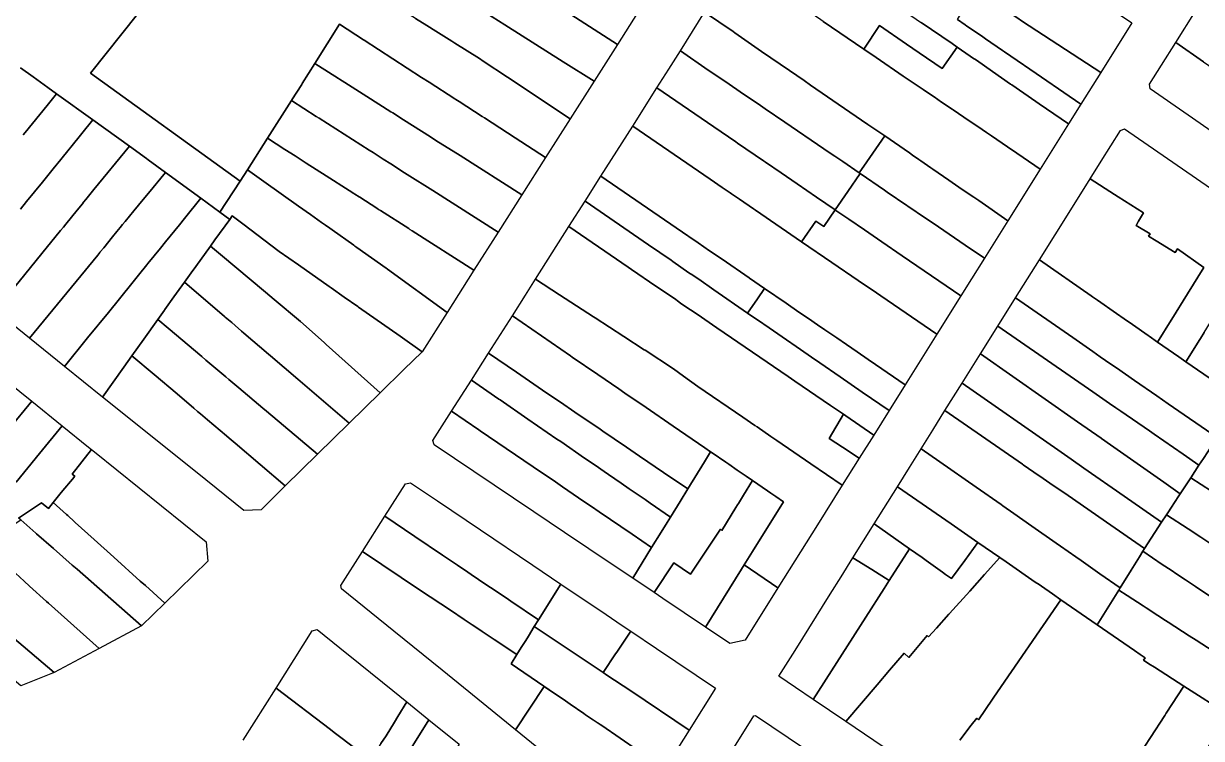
# Model space of a CAD drawing. Header units: metres. Extents: x 3 to 1005126, y 39 to 4383651.
# Drawn here: x 490477.9 to 490633.2, y 4370960.1 to 4371054.4 of the extents above; entities that cross this region are included whole.
import ezdxf

# ---------------------------------------------------------------- set-up
doc = ezdxf.new("R2010")
doc.units = ezdxf.units.M
doc.header["$MEASUREMENT"] = 0
doc.layers.add('TM_Llucmajor', color=7, linetype='Continuous')

msp = doc.modelspace()

# ---------------------------------------------------------------- linework, layer by layer
at = {"layer": 'TM_Llucmajor', "linetype": 'Continuous', "flags": 128}
for points in [[(490507.21, 4371073.63), (490486.73, 4371047.85), (490506.45, 4371033.63), (490503.77, 4371029.54), (490501.29, 4371031.35), (490496.61, 4371034.77), (490494.32, 4371036.44), (490494.13, 4371036.58), (490491.86, 4371038.22), (490487.06, 4371041.69), (490482.27, 4371045.14), (490481.1, 4371045.98), (490479.18, 4371047.36), (490477.49, 4371048.57)], [(490529.59, 4371055.08), (490531.09, 4371054.14), (490532.26, 4371053.4), (490533.67, 4371052.51), (490534.36, 4371052.08), (490534.79, 4371051.81), (490538.02, 4371049.78), (490538.52, 4371049.45), (490541.71, 4371047.33), (490543.66, 4371046.04), (490546.08, 4371044.44), (490550, 4371041.84), (490546.74, 4371036.73), (490542.72, 4371039.33), (490538.67, 4371041.95), (490538.39, 4371042.14), (490535.34, 4371044.11), (490534.92, 4371044.38), (490534.78, 4371044.47), (490531.41, 4371046.66), (490530.4, 4371047.3), (490522.84, 4371052.19), (490522.72, 4371052.27), (490519.58, 4371054.31), (490516.33, 4371049.13), (490514.65, 4371046.48), (490514.59, 4371046.38), (490513.3, 4371044.35), (490513.22, 4371044.24), (490510.06, 4371039.27), (490507.42, 4371035.11), (490506.45, 4371033.63), (490506.45, 4371033.63), (490486.73, 4371047.85), (490507.21, 4371073.63)], [(490633.51, 4371049.36), (490629.85, 4371051.92), (490632.43, 4371056.03), (490633.81, 4371058.23)], [(490559.4, 4371056.66), (490556.21, 4371051.63), (490548.23, 4371056.77)], [(490583.34, 4371054.68), (490588.71, 4371051.02), (490590.32, 4371049.92), (490593.91, 4371047.48), (490596.52, 4371045.7), (490596.96, 4371045.4), (490597.97, 4371044.72), (490598.95, 4371044.05), (490600.35, 4371043.1), (490600.48, 4371043.01), (490601.88, 4371042.06), (490604.3, 4371040.41), (490604.88, 4371040.02), (490605.53, 4371039.57), (490607.65, 4371038.13), (490608.08, 4371037.84), (490608.18, 4371037.77), (490611.98, 4371035.19), (490607.72, 4371028.39), (490603.86, 4371031.05), (490603.22, 4371031.49), (490602.09, 4371032.26), (490601.25, 4371032.84), (490600.36, 4371033.45), (490599.92, 4371033.75), (490597.82, 4371035.19), (490597.54, 4371035.39), (490596.24, 4371036.28), (490595.98, 4371036.46), (490595.14, 4371037.04), (490594.72, 4371037.33), (490591.46, 4371039.57), (490589.26, 4371041.08), (490586.88, 4371042.72), (490581.69, 4371046.29), (490580.84, 4371046.88), (490578.9, 4371048.21), (490575.23, 4371050.73), (490571.68, 4371053.18), (490571.46, 4371053.33), (490571.46, 4371053.33), (490567.72, 4371055.89)], [(490601.06, 4371054.93), (490602.07, 4371054.24), (490602.31, 4371054.07), (490602.66, 4371053.83), (490604.41, 4371052.64), (490604.77, 4371052.39), (490607, 4371050.85), (490607.27, 4371050.67), (490609.76, 4371048.96), (490609.89, 4371048.87), (490617.34, 4371043.76), (490615.71, 4371041.16), (490611.85, 4371043.82), (490611.41, 4371044.12), (490608.21, 4371046.33), (490608.07, 4371046.42), (490605.66, 4371048.09), (490603.55, 4371049.55), (490603.05, 4371049.89), (490602.72, 4371050.11), (490601.02, 4371051.29), (490600.34, 4371051.76), (490596.26, 4371054.54)], [(490477.49, 4371048.57), (490479.18, 4371047.36), (490481.1, 4371045.98), (490482.27, 4371045.14), (490481.02, 4371043.6), (490478.12, 4371040.02), (490477.86, 4371039.7)], [(490477.86, 4371039.7), (490478.12, 4371040.02), (490481.02, 4371043.6), (490482.27, 4371045.14), (490487.06, 4371041.69), (490484.13, 4371038.09), (490483.91, 4371037.81), (490482.82, 4371036.47), (490481.81, 4371035.23), (490480.75, 4371033.93), (490480.4, 4371033.49), (490478.31, 4371030.91), (490477.51, 4371029.93)], [(490477.51, 4371029.93), (490478.31, 4371030.91), (490480.4, 4371033.49), (490480.75, 4371033.93), (490481.81, 4371035.23), (490482.82, 4371036.47), (490483.91, 4371037.81), (490484.13, 4371038.09), (490487.06, 4371041.69), (490491.86, 4371038.22), (490487.18, 4371032.49), (490486.12, 4371031.19), (490485.83, 4371030.83), (490485.66, 4371030.62), (490484.97, 4371029.78), (490483.47, 4371027.95), (490483.16, 4371027.56), (490482.78, 4371027.09), (490480.32, 4371024.08), (490474.46, 4371016.9)], [(490633.57, 4371013.63), (490633.1, 4371012.87), (490633.01, 4371012.73), (490631.19, 4371009.77), (490630.23, 4371010.44), (490627.44, 4371012.39), (490629.23, 4371015.27), (490629.32, 4371015.41), (490631.4, 4371018.76), (490633.56, 4371022.22), (490630.07, 4371024.68), (490629.78, 4371024.19), (490627.25, 4371025.76), (490626.27, 4371026.37), (490626.46, 4371026.68), (490624.62, 4371027.78), (490624.94, 4371028.33), (490625.59, 4371029.45), (490622.26, 4371031.56), (490621.78, 4371031.87), (490621.78, 4371031.87), (490618.56, 4371033.91), (490620.02, 4371036.24), (490622.56, 4371040.3), (490623.1, 4371040.53), (490642.07, 4371027.39)], [(490474.46, 4371016.9), (490480.32, 4371024.08), (490482.78, 4371027.09), (490483.16, 4371027.56), (490483.47, 4371027.95), (490484.97, 4371029.78), (490485.66, 4371030.62), (490485.83, 4371030.83), (490486.12, 4371031.19), (490487.18, 4371032.49), (490491.86, 4371038.22), (490494.13, 4371036.58), (490494.32, 4371036.44), (490496.61, 4371034.77), (490494.37, 4371032.03), (490493.66, 4371031.17), (490492.45, 4371029.69), (490491.29, 4371028.27), (490490.97, 4371027.88), (490490.64, 4371027.48), (490490.2, 4371026.95), (490489.64, 4371026.26), (490488.48, 4371024.83), (490488.02, 4371024.27), (490487.97, 4371024.21), (490487.68, 4371023.87), (490484.84, 4371020.39), (490481.76, 4371016.64), (490478.69, 4371012.89), (490478.69, 4371012.89), (490473.99, 4371016.67)], [(490635.3, 4370999.78), (490628.85, 4371004.25), (490627.36, 4371005.28), (490624.41, 4371007.33), (490622.02, 4371008.99), (490621.29, 4371009.49), (490619.89, 4371010.46), (490618.89, 4371011.15), (490616.27, 4371012.97), (490616.27, 4371012.97), (490608.71, 4371018.2), (490611.87, 4371023.24), (490618.7, 4371018.48), (490618.88, 4371018.35), (490619.51, 4371017.91), (490622.04, 4371016.15), (490623.03, 4371015.46), (490624.14, 4371014.69), (490626.2, 4371013.25), (490626.32, 4371013.16), (490627.44, 4371012.39), (490630.23, 4371010.44), (490631.19, 4371009.77), (490635.92, 4371006.53)], [(490476.92, 4370993.93), (490480, 4370997.69), (490482.99, 4371001.35), (490486.48, 4370998.54), (490486.86, 4370998.23), (490484.31, 4370994.98), (490484.65, 4370994.71), (490484.34, 4370994.32), (490483.1, 4370992.8), (490482.71, 4370992.31), (490481.82, 4370991.21), (490481.19, 4370990.43), (490480.26, 4370991.19), (490477.26, 4370989.17)], [(490637.02, 4370970.16), (490632.54, 4370973.06), (490631.61, 4370973.66), (490628.84, 4370975.46), (490628.51, 4370975.67), (490627.48, 4370976.34), (490625.94, 4370977.34), (490625.94, 4370977.34), (490625.55, 4370977.59), (490623.44, 4370978.96), (490622.33, 4370979.68), (490622.51, 4370979.96), (490623.95, 4370982.29), (490625.05, 4370984.08), (490625.49, 4370984.79), (490628.07, 4370983.06), (490629.22, 4370982.29), (490629.97, 4370981.79), (490631.14, 4370981.01), (490631.79, 4370980.58), (490632.44, 4370980.15), (490640.02, 4370975.09)], [(490597.42, 4370954.84), (490586.34, 4370962.34), (490590.47, 4370967.18), (490592.09, 4370969.09), (490594.01, 4370971.34), (490594.65, 4370970.77), (490595.51, 4370971.82), (490597.05, 4370973.68), (490597.25, 4370973.49), (490598.29, 4370974.65), (490599.94, 4370976.49), (490600.02, 4370976.58), (490602.68, 4370979.54), (490604.62, 4370981.71), (490606.64, 4370983.96), (490607.46, 4370983.4), (490611.32, 4370980.73), (490611.81, 4370980.4), (490612.15, 4370980.17), (490613.59, 4370979.17), (490614.7, 4370978.41), (490605.86, 4370965.56), (490605.66, 4370965.27), (490603.81, 4370962.58), (490603.61, 4370962.76), (490602.88, 4370961.85), (490601.35, 4370959.88)], [(490476.84, 4370981.89), (490477.97, 4370980.83), (490478.67, 4370980.21), (490480.93, 4370978.18), (490481.18, 4370977.96), (490487.88, 4370971.97), (490481.93, 4370968.79), (490476.39, 4370973.5)], [(490601.35, 4370959.88), (490602.88, 4370961.85), (490603.61, 4370962.76), (490603.81, 4370962.58), (490605.66, 4370965.27), (490605.86, 4370965.56), (490614.7, 4370978.41), (490619.5, 4370975.09), (490624.42, 4370971.7), (490625.17, 4370971.18), (490625.79, 4370970.75), (490625.58, 4370970.42), (490626.31, 4370969.96), (490627.04, 4370969.5), (490630.92, 4370967.02), (490628.58, 4370963.42), (490628.4, 4370963.14), (490626.51, 4370960.24), (490625.02, 4370957.95)], [(490506.85, 4370959.87), (490511.2, 4370966.75), (490518.36, 4370961.27), (490518.88, 4370960.88), (490521.71, 4370958.73)], [(490525.04, 4370959.43), (490525.71, 4370960.47), (490526.81, 4370962.27), (490527.27, 4370963.01), (490528.44, 4370964.94), (490531.35, 4370962.58), (490528.16, 4370957.42)]]:
    msp.add_lwpolyline(points, dxfattribs=at)
for points in [[(490538.98, 4371055.73), (490534.26, 4371058.71), (490526.43, 4371063.67), (490527.22, 4371064.87), (490527.63, 4371065.49), (490527.74, 4371065.67), (490529.72, 4371068.69), (490534.82, 4371065.41), (490537.59, 4371063.62), (490539.06, 4371062.68), (490540.72, 4371061.61), (490541.41, 4371061.16), (490541.84, 4371060.88), (490544.16, 4371059.39), (490544.36, 4371059.26), (490544.46, 4371059.2), (490548.23, 4371056.77), (490556.21, 4371051.63), (490553.13, 4371046.79), (490549.08, 4371049.36), (490541.36, 4371054.23), (490539.72, 4371055.27), (490538.98, 4371055.73)], [(490579.64, 4371057.2), (490579.52, 4371057.28), (490571.86, 4371062.5), (490575.68, 4371068.58), (490583.28, 4371063.39), (490583.4, 4371063.32), (490586.45, 4371061.23), (490586.8, 4371061), (490587, 4371060.86), (490589.9, 4371058.88), (490590.84, 4371058.24), (490593.06, 4371056.72), (490596.19, 4371054.59), (490596.26, 4371054.54), (490600.34, 4371051.76), (490601.02, 4371051.29), (490599.03, 4371048.49), (490596.02, 4371050.54), (490594.32, 4371051.7), (490590.76, 4371054.12), (490588.71, 4371051.02), (490583.34, 4371054.68), (490583.03, 4371054.89), (490579.64, 4371057.2)], [(490531.09, 4371054.14), (490529.59, 4371055.08), (490523.36, 4371059.01), (490524.95, 4371061.43), (490526.33, 4371063.52), (490526.43, 4371063.67), (490534.26, 4371058.71), (490538.98, 4371055.73), (490539.72, 4371055.27), (490541.36, 4371054.23), (490549.08, 4371049.36), (490553.13, 4371046.79), (490550, 4371041.84), (490546.08, 4371044.44), (490543.66, 4371046.04), (490541.71, 4371047.33), (490538.52, 4371049.45), (490538.02, 4371049.78), (490534.79, 4371051.81), (490534.36, 4371052.08), (490533.67, 4371052.51), (490532.26, 4371053.4), (490531.09, 4371054.14)], [(490605.89, 4371057.14), (490605.2, 4371057.59), (490606.48, 4371059.47), (490606.66, 4371059.75), (490608.23, 4371062.21), (490608.29, 4371062.31), (490609.57, 4371064.32), (490610.24, 4371063.86), (490610.93, 4371063.39), (490612.51, 4371062.32), (490613.07, 4371061.94), (490616.15, 4371059.85), (490624.05, 4371054.48), (490619.97, 4371047.96), (490609.64, 4371054.69), (490608.88, 4371055.19), (490605.89, 4371057.14)], [(490602.31, 4371054.07), (490602.07, 4371054.24), (490601.06, 4371054.93), (490602.21, 4371056.82), (490603.39, 4371058.77), (490605.2, 4371057.59), (490605.89, 4371057.14), (490608.88, 4371055.19), (490609.64, 4371054.69), (490619.97, 4371047.96), (490617.34, 4371043.76), (490609.89, 4371048.87), (490609.76, 4371048.96), (490607.27, 4371050.67), (490607, 4371050.85), (490604.77, 4371052.39), (490604.41, 4371052.64), (490602.66, 4371053.83), (490602.31, 4371054.07)], [(490568.2, 4371048.27), (490564.52, 4371050.78), (490567.72, 4371055.89), (490571.46, 4371053.33), (490571.68, 4371053.18), (490575.23, 4371050.73), (490578.9, 4371048.21), (490580.84, 4371046.88), (490581.69, 4371046.29), (490586.88, 4371042.72), (490589.26, 4371041.08), (490591.46, 4371039.57), (490589.12, 4371036.17), (490588.11, 4371034.7), (490585.92, 4371036.19), (490584.89, 4371036.89), (490584.15, 4371037.39), (490583.43, 4371037.88), (490578.31, 4371041.38), (490575.72, 4371043.14), (490575.07, 4371043.59), (490572.4, 4371045.41), (490571.98, 4371045.69), (490570.37, 4371046.79), (490568.2, 4371048.27)], [(490519.59, 4371047.06), (490519.43, 4371047.16), (490516.82, 4371048.82), (490516.33, 4371049.13), (490519.58, 4371054.31), (490522.72, 4371052.27), (490522.84, 4371052.19), (490530.4, 4371047.3), (490531.41, 4371046.66), (490534.78, 4371044.47), (490534.92, 4371044.38), (490535.34, 4371044.11), (490538.39, 4371042.14), (490538.67, 4371041.95), (490542.72, 4371039.33), (490546.74, 4371036.73), (490543.61, 4371031.8), (490535.46, 4371036.98), (490532.29, 4371038.99), (490531.58, 4371039.45), (490528.01, 4371041.71), (490526.58, 4371042.61), (490526.35, 4371042.76), (490523.16, 4371044.79), (490520.29, 4371046.61), (490519.59, 4371047.06)], [(490590.32, 4371049.92), (490588.71, 4371051.02), (490590.76, 4371054.12), (490594.32, 4371051.7), (490596.02, 4371050.54), (490599.03, 4371048.49), (490601.02, 4371051.29), (490602.72, 4371050.11), (490603.05, 4371049.89), (490603.55, 4371049.55), (490605.66, 4371048.09), (490608.07, 4371046.42), (490608.21, 4371046.33), (490611.41, 4371044.12), (490611.85, 4371043.82), (490615.71, 4371041.16), (490611.98, 4371035.19), (490608.18, 4371037.77), (490608.08, 4371037.84), (490607.65, 4371038.13), (490605.53, 4371039.57), (490604.88, 4371040.02), (490604.3, 4371040.41), (490601.88, 4371042.06), (490600.48, 4371043.01), (490600.35, 4371043.1), (490598.95, 4371044.05), (490597.97, 4371044.72), (490596.96, 4371045.4), (490596.52, 4371045.7), (490593.91, 4371047.48), (490590.32, 4371049.92)], [(490631.48, 4371042.33), (490626.47, 4371045.81), (490626.38, 4371046.39), (490627.97, 4371048.92), (490629.85, 4371051.92), (490633.51, 4371049.36), (490634.22, 4371048.86), (490637.17, 4371046.8), (490640.79, 4371044.27), (490642.48, 4371043.08), (490643.76, 4371042.19), (490644.33, 4371041.79), (490647.32, 4371039.7), (490645.9, 4371037.49), (490643.6, 4371033.91), (490640.66, 4371035.95), (490637.1, 4371038.42), (490631.48, 4371042.33)], [(490568.91, 4371040.79), (490561.43, 4371045.91), (490562.99, 4371048.37), (490564.52, 4371050.78), (490568.2, 4371048.27), (490570.37, 4371046.79), (490571.98, 4371045.69), (490572.4, 4371045.41), (490575.07, 4371043.59), (490575.72, 4371043.14), (490578.31, 4371041.38), (490583.43, 4371037.88), (490584.15, 4371037.39), (490584.89, 4371036.89), (490585.92, 4371036.19), (490588.11, 4371034.7), (490588.21, 4371034.63), (490586.59, 4371032.24), (490584.93, 4371029.82), (490582.48, 4371031.5), (490579.91, 4371033.26), (490577.82, 4371034.69), (490575.75, 4371036.11), (490575.47, 4371036.3), (490572.05, 4371038.64), (490571.83, 4371038.79), (490568.91, 4371040.79)], [(490516.48, 4371042.16), (490513.22, 4371044.24), (490513.3, 4371044.35), (490514.59, 4371046.38), (490514.65, 4371046.48), (490516.33, 4371049.13), (490516.82, 4371048.82), (490519.43, 4371047.16), (490519.59, 4371047.06), (490520.29, 4371046.61), (490523.16, 4371044.79), (490526.35, 4371042.76), (490526.58, 4371042.61), (490528.01, 4371041.71), (490531.58, 4371039.45), (490532.29, 4371038.99), (490535.46, 4371036.98), (490543.61, 4371031.8), (490540.48, 4371026.88), (490531.89, 4371032.36), (490528.49, 4371034.51), (490528.16, 4371034.73), (490526.34, 4371035.88), (490525.33, 4371036.53), (490524.02, 4371037.37), (490523.47, 4371037.71), (490516.89, 4371041.9), (490516.48, 4371042.16)], [(490568.45, 4371033.87), (490558.23, 4371040.86), (490561.43, 4371045.91), (490568.91, 4371040.79), (490571.83, 4371038.79), (490572.05, 4371038.64), (490575.47, 4371036.3), (490575.75, 4371036.11), (490577.82, 4371034.69), (490579.91, 4371033.26), (490582.48, 4371031.5), (490584.93, 4371029.82), (490583.43, 4371027.63), (490582.38, 4371028.35), (490580.51, 4371025.61), (490574.43, 4371029.78), (490574.18, 4371029.95), (490572.3, 4371031.23), (490571.27, 4371031.94), (490571.09, 4371032.06), (490570.04, 4371032.78), (490568.45, 4371033.87)], [(490512.36, 4371037.8), (490510.06, 4371039.27), (490513.22, 4371044.24), (490516.48, 4371042.16), (490516.89, 4371041.9), (490523.47, 4371037.71), (490524.02, 4371037.37), (490525.33, 4371036.53), (490526.34, 4371035.88), (490528.16, 4371034.73), (490528.49, 4371034.51), (490531.89, 4371032.36), (490540.48, 4371026.88), (490537.29, 4371021.85), (490529.16, 4371027.05), (490528.86, 4371027.25), (490528.7, 4371027.35), (490524.97, 4371029.73), (490524.72, 4371029.89), (490524.48, 4371030.04), (490522.23, 4371031.48), (490522.16, 4371031.53), (490521.59, 4371031.9), (490521.46, 4371031.98), (490520.84, 4371032.37), (490517.83, 4371034.3), (490515.18, 4371035.99), (490513.72, 4371036.93), (490512.36, 4371037.8)], [(490565.51, 4371026.41), (490554.05, 4371034.27), (490558.23, 4371040.86), (490568.45, 4371033.87), (490570.04, 4371032.78), (490571.09, 4371032.06), (490571.27, 4371031.94), (490572.3, 4371031.23), (490574.18, 4371029.95), (490574.43, 4371029.78), (490580.51, 4371025.61), (490584.47, 4371022.9), (490587.95, 4371020.52), (490590.36, 4371018.87), (490590.94, 4371018.47), (490598.34, 4371013.41), (490594.17, 4371006.74), (490590.25, 4371009.43), (490589.27, 4371010.1), (490587.83, 4371011.09), (490586.41, 4371012.07), (490585.15, 4371012.93), (490583.58, 4371014.01), (490582.62, 4371014.67), (490581.41, 4371015.5), (490580.16, 4371016.35), (490578.47, 4371017.51), (490575.63, 4371019.46), (490573.63, 4371020.83), (490573.57, 4371020.87), (490570.01, 4371023.32), (490568.38, 4371024.44), (490566.86, 4371025.48), (490565.62, 4371026.33), (490565.51, 4371026.41)], [(490509.58, 4371033.58), (490507.42, 4371035.11), (490510.06, 4371039.27), (490512.36, 4371037.8), (490513.72, 4371036.93), (490515.18, 4371035.99), (490517.83, 4371034.3), (490520.84, 4371032.37), (490521.46, 4371031.98), (490521.59, 4371031.9), (490522.16, 4371031.53), (490522.23, 4371031.48), (490524.48, 4371030.04), (490524.72, 4371029.89), (490524.97, 4371029.73), (490528.7, 4371027.35), (490528.86, 4371027.25), (490529.16, 4371027.05), (490537.29, 4371021.85), (490533.76, 4371016.29), (490525.92, 4371021.99), (490525.86, 4371022.03), (490525.71, 4371022.14), (490521.84, 4371024.88), (490521.61, 4371025.04), (490521.46, 4371025.16), (490518.58, 4371027.2), (490518.3, 4371027.39), (490517.72, 4371027.81), (490517.21, 4371028.17), (490515.74, 4371029.2), (490514.18, 4371030.31), (490509.58, 4371033.58)], [(490588.21, 4371034.63), (490588.11, 4371034.7), (490589.12, 4371036.17), (490591.46, 4371039.57), (490594.72, 4371037.33), (490595.14, 4371037.04), (490595.98, 4371036.46), (490596.24, 4371036.28), (490597.54, 4371035.39), (490597.82, 4371035.19), (490599.92, 4371033.75), (490600.36, 4371033.45), (490601.25, 4371032.84), (490602.09, 4371032.26), (490603.22, 4371031.49), (490603.86, 4371031.05), (490607.72, 4371028.39), (490604.62, 4371023.44), (490602.06, 4371025.19), (490598.55, 4371027.58), (490597.07, 4371028.59), (490596.86, 4371028.73), (490594.51, 4371030.33), (490594.38, 4371030.42), (490591.8, 4371032.18), (490591.44, 4371032.43), (490588.21, 4371034.63)], [(490483.32, 4371009.17), (490478.69, 4371012.89), (490481.76, 4371016.64), (490484.84, 4371020.39), (490487.68, 4371023.87), (490487.97, 4371024.21), (490488.02, 4371024.27), (490488.48, 4371024.83), (490489.64, 4371026.26), (490490.2, 4371026.95), (490490.64, 4371027.48), (490490.97, 4371027.88), (490491.29, 4371028.27), (490492.45, 4371029.69), (490493.66, 4371031.17), (490494.37, 4371032.03), (490496.61, 4371034.77), (490501.29, 4371031.35), (490499.13, 4371028.69), (490498.47, 4371027.87), (490496.63, 4371025.6), (490495.96, 4371024.77), (490494.31, 4371022.74), (490494.18, 4371022.58), (490493.06, 4371021.2), (490492.55, 4371020.56), (490492.19, 4371020.11), (490489.1, 4371016.3), (490486.36, 4371012.93), (490483.32, 4371009.17)], [(490505.09, 4371028.57), (490503.77, 4371029.54), (490506.45, 4371033.63), (490507.42, 4371035.11), (490509.58, 4371033.58), (490514.18, 4371030.31), (490515.74, 4371029.2), (490517.21, 4371028.17), (490517.72, 4371027.81), (490518.3, 4371027.39), (490518.58, 4371027.2), (490521.46, 4371025.16), (490521.61, 4371025.04), (490521.84, 4371024.88), (490525.71, 4371022.14), (490525.86, 4371022.03), (490525.92, 4371021.99), (490533.76, 4371016.29), (490530.46, 4371011.11), (490527.57, 4371013.15), (490522.06, 4371017.01), (490521.97, 4371017.07), (490520.2, 4371018.32), (490518.48, 4371019.52), (490518.22, 4371019.7), (490514.16, 4371022.56), (490511.61, 4371024.35), (490506.83, 4371027.96), (490505.42, 4371029.03), (490505.09, 4371028.57)], [(490563.3, 4371023.17), (490560.31, 4371025.23), (490551.96, 4371030.98), (490554.05, 4371034.27), (490565.51, 4371026.41), (490565.62, 4371026.33), (490566.86, 4371025.48), (490568.38, 4371024.44), (490570.01, 4371023.32), (490573.57, 4371020.87), (490573.63, 4371020.83), (490575.63, 4371019.46), (490574.69, 4371018.08), (490573.39, 4371016.21), (490568.94, 4371019.28), (490568.62, 4371019.5), (490567.24, 4371020.45), (490566.15, 4371021.2), (490565.65, 4371021.54), (490563.51, 4371023.02), (490563.3, 4371023.17)], [(490586.75, 4371028.58), (490585.03, 4371029.75), (490584.93, 4371029.82), (490586.59, 4371032.24), (490588.21, 4371034.63), (490591.44, 4371032.43), (490591.8, 4371032.18), (490594.38, 4371030.42), (490594.51, 4371030.33), (490596.86, 4371028.73), (490597.07, 4371028.59), (490598.55, 4371027.58), (490602.06, 4371025.19), (490604.62, 4371023.44), (490602.93, 4371020.73), (490601.51, 4371018.47), (490593.76, 4371023.77), (490591.08, 4371025.61), (490588.8, 4371027.17), (490586.75, 4371028.58)], [(490618.7, 4371018.48), (490611.87, 4371023.24), (490616.01, 4371029.84), (490618.56, 4371033.91), (490621.78, 4371031.87), (490622.26, 4371031.56), (490625.59, 4371029.45), (490624.94, 4371028.33), (490624.62, 4371027.78), (490626.46, 4371026.68), (490626.27, 4371026.37), (490627.25, 4371025.76), (490629.78, 4371024.19), (490630.07, 4371024.68), (490633.56, 4371022.22), (490631.4, 4371018.76), (490629.32, 4371015.41), (490629.23, 4371015.27), (490627.44, 4371012.39), (490626.32, 4371013.16), (490626.2, 4371013.25), (490624.14, 4371014.69), (490623.03, 4371015.46), (490622.04, 4371016.15), (490619.51, 4371017.91), (490618.88, 4371018.35), (490618.7, 4371018.48)], [(490488.33, 4371005.14), (490483.32, 4371009.17), (490486.36, 4371012.93), (490489.1, 4371016.3), (490492.19, 4371020.11), (490492.55, 4371020.56), (490493.06, 4371021.2), (490494.18, 4371022.58), (490494.31, 4371022.74), (490495.96, 4371024.77), (490496.63, 4371025.6), (490498.47, 4371027.87), (490499.13, 4371028.69), (490501.29, 4371031.35), (490503.77, 4371029.54), (490505.09, 4371028.57), (490503.15, 4371025.88), (490502.54, 4371025.03), (490500.62, 4371022.36), (490500.01, 4371021.51), (490499.12, 4371020.27), (490497.74, 4371018.34), (490496.54, 4371016.68), (490496.49, 4371016.61), (490495.61, 4371015.38), (490493.75, 4371012.77), (490492.17, 4371010.55), (490491.13, 4371009.08), (490488.33, 4371005.14)], [(490557.62, 4371022.28), (490549.82, 4371027.61), (490551.96, 4371030.98), (490560.31, 4371025.23), (490563.3, 4371023.17), (490563.51, 4371023.02), (490565.65, 4371021.54), (490566.15, 4371021.2), (490567.24, 4371020.45), (490568.62, 4371019.5), (490568.94, 4371019.28), (490573.39, 4371016.21), (490575.41, 4371014.82), (490575.51, 4371014.75), (490576.23, 4371014.26), (490577.92, 4371013.09), (490580.37, 4371011.41), (490581.82, 4371010.41), (490582.9, 4371009.66), (490585.58, 4371007.82), (490588.5, 4371005.8), (490592.05, 4371003.36), (490590.02, 4371000.12), (490586.33, 4371002.64), (490586.01, 4371002.86), (490584.33, 4371004.01), (490579.63, 4371007.22), (490578.74, 4371007.83), (490569.34, 4371014.26), (490566.72, 4371016.05), (490564.99, 4371017.23), (490564.55, 4371017.53), (490564.14, 4371017.82), (490563.9, 4371017.99), (490561.52, 4371019.61), (490561.28, 4371019.77), (490558.07, 4371021.97), (490557.62, 4371022.28)], [(490584.47, 4371022.9), (490580.51, 4371025.61), (490582.38, 4371028.35), (490583.43, 4371027.63), (490584.93, 4371029.82), (490585.03, 4371029.75), (490586.75, 4371028.58), (490588.8, 4371027.17), (490591.08, 4371025.61), (490593.76, 4371023.77), (490601.51, 4371018.47), (490598.34, 4371013.41), (490590.94, 4371018.47), (490590.36, 4371018.87), (490587.95, 4371020.52), (490584.47, 4371022.9)], [(490503.86, 4371023.92), (490502.54, 4371025.03), (490503.15, 4371025.88), (490505.09, 4371028.57), (490505.42, 4371029.03), (490506.83, 4371027.96), (490511.61, 4371024.35), (490514.16, 4371022.56), (490518.22, 4371019.7), (490518.48, 4371019.52), (490520.2, 4371018.32), (490521.97, 4371017.07), (490522.06, 4371017.01), (490527.57, 4371013.15), (490530.46, 4371011.11), (490528.07, 4371008.76), (490524.93, 4371005.69), (490517.82, 4371012.07), (490517.58, 4371012.28), (490515.97, 4371013.72), (490514.41, 4371015.11), (490510.97, 4371017.98), (490509.8, 4371018.96), (490503.86, 4371023.92)], [(490548.6, 4371018.62), (490545.43, 4371020.68), (490549.82, 4371027.61), (490557.62, 4371022.28), (490558.07, 4371021.97), (490561.28, 4371019.77), (490561.52, 4371019.61), (490563.9, 4371017.99), (490564.14, 4371017.82), (490564.55, 4371017.53), (490564.99, 4371017.23), (490566.72, 4371016.05), (490569.34, 4371014.26), (490578.74, 4371007.83), (490579.63, 4371007.22), (490584.33, 4371004.01), (490586.01, 4371002.86), (490584.15, 4370999.66), (490585.88, 4370998.53), (490588.1, 4370997.06), (490585.87, 4370993.5), (490581.74, 4370996.33), (490577.24, 4370999.41), (490576.45, 4370999.95), (490574.64, 4371001.19), (490574.34, 4371001.39), (490572.75, 4371002.48), (490566.82, 4371006.54), (490564.94, 4371007.9), (490563.63, 4371008.85), (490559.87, 4371011.3), (490559.74, 4371011.38), (490557.08, 4371013.11), (490553.27, 4371015.59), (490553.06, 4371015.72), (490548.6, 4371018.62)], [(490635.92, 4371006.53), (490631.19, 4371009.77), (490633.01, 4371012.73), (490633.1, 4371012.87), (490633.57, 4371013.63), (490635.26, 4371016.37), (490635.67, 4371017.02), (490636.16, 4371017.82), (490637.31, 4371019.68), (490640.28, 4371024.49), (490642.07, 4371027.39), (490646.96, 4371023.99), (490640.58, 4371013.9), (490640.48, 4371013.74), (490640.21, 4371013.33), (490638.45, 4371010.54), (490636.99, 4371008.22), (490636.54, 4371007.52), (490635.92, 4371006.53)], [(490504.49, 4371015.68), (490504.39, 4371015.77), (490499.12, 4371020.27), (490500.01, 4371021.51), (490500.62, 4371022.36), (490502.54, 4371025.03), (490503.86, 4371023.92), (490509.8, 4371018.96), (490510.97, 4371017.98), (490514.41, 4371015.11), (490515.97, 4371013.72), (490517.58, 4371012.28), (490517.82, 4371012.07), (490524.93, 4371005.69), (490520.86, 4371001.7), (490514.07, 4371007.51), (490510.49, 4371010.56), (490510.2, 4371010.81), (490506.97, 4371013.57), (490506.66, 4371013.82), (490505.79, 4371014.57), (490505.35, 4371014.95), (490504.49, 4371015.68)], [(490501.95, 4371010.02), (490501.41, 4371010.48), (490496.96, 4371014.24), (490495.61, 4371015.38), (490496.49, 4371016.61), (490496.54, 4371016.68), (490497.74, 4371018.34), (490499.12, 4371020.27), (490504.39, 4371015.77), (490504.49, 4371015.68), (490505.35, 4371014.95), (490505.79, 4371014.57), (490506.66, 4371013.82), (490506.97, 4371013.57), (490510.2, 4371010.81), (490510.49, 4371010.56), (490514.07, 4371007.51), (490520.86, 4371001.7), (490516.68, 4370997.59), (490509.94, 4371003.27), (490509.48, 4371003.66), (490506.31, 4371006.34), (490504.97, 4371007.46), (490504.59, 4371007.79), (490501.95, 4371010.02)], [(490582.58, 4370988.26), (490577.39, 4370979.97), (490572.95, 4370983.01), (490574.04, 4370984.76), (490578.12, 4370991.32), (490577.09, 4370992.03), (490576.46, 4370992.46), (490576, 4370992.77), (490574.02, 4370994.13), (490573.2, 4370994.69), (490572, 4370995.51), (490570.89, 4370996.27), (490570.5, 4370996.54), (490568.7, 4370997.78), (490568.51, 4370997.91), (490567.73, 4370998.44), (490563.57, 4371001.29), (490560, 4371003.74), (490557.2, 4371005.66), (490556.39, 4371006.22), (490553.65, 4371008.1), (490550.27, 4371010.41), (490550.02, 4371010.59), (490542.36, 4371015.84), (490544.09, 4371018.56), (490545.43, 4371020.68), (490548.6, 4371018.62), (490553.06, 4371015.72), (490553.27, 4371015.59), (490557.08, 4371013.11), (490559.74, 4371011.38), (490559.87, 4371011.3), (490563.63, 4371008.85), (490564.94, 4371007.9), (490566.82, 4371006.54), (490572.75, 4371002.48), (490574.34, 4371001.39), (490574.64, 4371001.19), (490576.45, 4370999.95), (490577.24, 4370999.41), (490581.74, 4370996.33), (490585.87, 4370993.5), (490582.58, 4370988.26)], [(490575.51, 4371014.75), (490575.41, 4371014.82), (490573.39, 4371016.21), (490574.69, 4371018.08), (490575.63, 4371019.46), (490578.47, 4371017.51), (490580.16, 4371016.35), (490581.41, 4371015.5), (490582.62, 4371014.67), (490583.58, 4371014.01), (490585.15, 4371012.93), (490586.41, 4371012.07), (490587.83, 4371011.09), (490589.27, 4371010.1), (490590.25, 4371009.43), (490594.17, 4371006.74), (490592.05, 4371003.36), (490588.5, 4371005.8), (490585.58, 4371007.82), (490582.9, 4371009.66), (490581.82, 4371010.41), (490580.37, 4371011.41), (490577.92, 4371013.09), (490576.23, 4371014.26), (490575.51, 4371014.75)], [(490618.89, 4371005.84), (490606.39, 4371014.49), (490608.71, 4371018.2), (490616.27, 4371012.97), (490618.89, 4371011.15), (490619.89, 4371010.46), (490621.29, 4371009.49), (490622.02, 4371008.99), (490624.41, 4371007.33), (490627.36, 4371005.28), (490628.85, 4371004.25), (490635.3, 4370999.78), (490635.01, 4370999.34), (490634.07, 4370997.91), (490633.51, 4370997.05), (490632.9, 4370996.13), (490630.81, 4370997.58), (490626.99, 4371000.23), (490626.36, 4371000.66), (490622.61, 4371003.26), (490621.96, 4371003.71), (490621.11, 4371004.3), (490618.89, 4371005.84)], [(490495.11, 4371008.13), (490492.17, 4371010.55), (490493.75, 4371012.77), (490495.61, 4371015.38), (490496.96, 4371014.24), (490501.41, 4371010.48), (490501.95, 4371010.02), (490504.59, 4371007.79), (490504.97, 4371007.46), (490506.31, 4371006.34), (490509.48, 4371003.66), (490509.94, 4371003.27), (490516.68, 4370997.59), (490512.42, 4370993.43), (490505.82, 4370999.04), (490505.04, 4370999.7), (490504.66, 4371000.01), (490502.16, 4371002.14), (490501.24, 4371002.92), (490500.85, 4371003.25), (490500.38, 4371003.66), (490498.17, 4371005.54), (490495.11, 4371008.13)], [(490542.9, 4371008.4), (490539.22, 4371010.91), (490542.36, 4371015.84), (490550.02, 4371010.59), (490550.27, 4371010.41), (490553.65, 4371008.1), (490556.39, 4371006.22), (490557.2, 4371005.66), (490560, 4371003.74), (490563.57, 4371001.29), (490567.73, 4370998.44), (490568.51, 4370997.91), (490567.69, 4370996.58), (490565.49, 4370993.02), (490562.3, 4370995.19), (490559.15, 4370997.34), (490557.43, 4370998.51), (490555.77, 4370999.64), (490554.3, 4371000.64), (490553.95, 4371000.88), (490550.59, 4371003.16), (490548.69, 4371004.46), (490546.93, 4371005.66), (490542.9, 4371008.4)], [(490616.88, 4371001.88), (490604.1, 4371010.83), (490606.39, 4371014.49), (490618.89, 4371005.84), (490621.11, 4371004.3), (490621.96, 4371003.71), (490622.61, 4371003.26), (490626.36, 4371000.66), (490626.99, 4371000.23), (490630.81, 4370997.58), (490632.9, 4370996.13), (490631.81, 4370994.47), (490630.44, 4370992.38), (490628.27, 4370993.91), (490621.23, 4370998.84), (490620.07, 4370999.65), (490620, 4370999.7), (490616.88, 4371001.88)], [(490540.6, 4371004.87), (490536.96, 4371007.37), (490539.22, 4371010.91), (490542.9, 4371008.4), (490546.93, 4371005.66), (490548.69, 4371004.46), (490550.59, 4371003.16), (490553.95, 4371000.88), (490554.3, 4371000.64), (490555.77, 4370999.64), (490557.43, 4370998.51), (490559.15, 4370997.34), (490562.3, 4370995.19), (490565.49, 4370993.02), (490564.47, 4370991.36), (490563.2, 4370989.31), (490560.52, 4370991.15), (490559.86, 4370991.61), (490557.76, 4370993.05), (490556.72, 4370993.77), (490555.05, 4370994.92), (490554.49, 4370995.3), (490553.29, 4370996.13), (490551.89, 4370997.09), (490548.75, 4370999.26), (490548.24, 4370999.6), (490544.42, 4371002.23), (490540.75, 4371004.76), (490540.6, 4371004.87)], [(490614.29, 4370998.17), (490601.68, 4371006.97), (490604.1, 4371010.83), (490616.88, 4371001.88), (490620, 4370999.7), (490620.07, 4370999.65), (490621.23, 4370998.84), (490628.27, 4370993.91), (490630.44, 4370992.38), (490629.51, 4370990.96), (490629.45, 4370990.87), (490628.62, 4370989.59), (490627.98, 4370988.62), (490623.05, 4370992.06), (490617.74, 4370995.76), (490616.07, 4370996.92), (490614.29, 4370998.17)], [(490490.92, 4371003.06), (490488.33, 4371005.14), (490491.13, 4371009.08), (490492.17, 4371010.55), (490495.11, 4371008.13), (490498.17, 4371005.54), (490500.38, 4371003.66), (490500.85, 4371003.25), (490501.24, 4371002.92), (490502.16, 4371002.14), (490504.66, 4371000.01), (490505.04, 4370999.7), (490505.82, 4370999.04), (490512.42, 4370993.43), (490509.22, 4370990.28), (490506.97, 4370990.16), (490500.79, 4370995.12), (490496.87, 4370998.28), (490490.92, 4371003.06)], [(490457.99, 4370979.29), (490453.73, 4370982.97), (490456.55, 4370986.42), (490457.84, 4370988), (490461.94, 4370993), (490463.03, 4370994.33), (490465.05, 4370996.8), (490465.68, 4370997.57), (490468.25, 4371000.72), (490471.48, 4371004.67), (490474.41, 4371008.25), (490478.98, 4371004.57), (490472.88, 4370997.22), (490469.51, 4370993.15), (490467.48, 4370990.7), (490465.88, 4370988.78), (490465.52, 4370988.35), (490464.17, 4370986.72), (490462.55, 4370984.77), (490460.86, 4370982.74), (490457.99, 4370979.29)], [(490537.96, 4371000.81), (490534.35, 4371003.27), (490536.96, 4371007.37), (490540.6, 4371004.87), (490540.75, 4371004.76), (490544.42, 4371002.23), (490548.24, 4370999.6), (490548.75, 4370999.26), (490551.89, 4370997.09), (490553.29, 4370996.13), (490554.49, 4370995.3), (490555.05, 4370994.92), (490556.72, 4370993.77), (490557.76, 4370993.05), (490559.86, 4370991.61), (490560.52, 4370991.15), (490563.2, 4370989.31), (490562.76, 4370988.6), (490561.98, 4370987.33), (490560.72, 4370985.28), (490558.15, 4370987.04), (490553.81, 4370990), (490552.78, 4370990.7), (490551.81, 4370991.36), (490548.98, 4370993.3), (490547.73, 4370994.15), (490546.19, 4370995.2), (490538.13, 4371000.69), (490537.96, 4371000.81)], [(490609.73, 4370996.21), (490609.64, 4370996.28), (490599.41, 4371003.34), (490601.68, 4371006.97), (490614.29, 4370998.17), (490616.07, 4370996.92), (490617.74, 4370995.76), (490623.05, 4370992.06), (490627.98, 4370988.62), (490625.72, 4370985.17), (490620.69, 4370988.64), (490615.2, 4370992.44), (490613.68, 4370993.49), (490611.94, 4370994.69), (490611.85, 4370994.76), (490609.73, 4370996.21)], [(490464.5, 4370983.17), (490462.55, 4370984.77), (490464.17, 4370986.72), (490465.52, 4370988.35), (490465.88, 4370988.78), (490467.48, 4370990.7), (490469.51, 4370993.15), (490472.88, 4370997.22), (490478.98, 4371004.57), (490482.99, 4371001.35), (490480, 4370997.69), (490476.92, 4370993.93), (490476.27, 4370994.47), (490474.11, 4370991.93), (490472.24, 4370989.71), (490470.47, 4370988.22), (490470.4, 4370988.16), (490469.41, 4370987.32), (490468.1, 4370986.21), (490467.44, 4370985.65), (490466.46, 4370984.83), (490464.5, 4370983.17)], [(490545.21, 4370989.99), (490532.06, 4370998.83), (490531.89, 4370999.41), (490534.35, 4371003.27), (490537.96, 4371000.81), (490538.13, 4371000.69), (490546.19, 4370995.2), (490547.73, 4370994.15), (490548.98, 4370993.3), (490551.81, 4370991.36), (490552.78, 4370990.7), (490553.81, 4370990), (490558.15, 4370987.04), (490560.72, 4370985.28), (490558.23, 4370981.25), (490555.67, 4370982.97), (490549.24, 4370987.29), (490545.21, 4370989.99)], [(490598.73, 4370996.6), (490596.27, 4370998.32), (490597.81, 4371000.78), (490599.41, 4371003.34), (490609.64, 4370996.28), (490609.73, 4370996.21), (490611.85, 4370994.76), (490611.94, 4370994.69), (490613.68, 4370993.49), (490615.2, 4370992.44), (490620.69, 4370988.64), (490625.72, 4370985.17), (490625.49, 4370984.79), (490625.05, 4370984.08), (490623.95, 4370982.29), (490622.51, 4370979.96), (490619.84, 4370981.83), (490617.37, 4370983.56), (490616.68, 4370984.04), (490614.64, 4370985.47), (490614.07, 4370985.87), (490610.85, 4370988.12), (490608.5, 4370989.77), (490607.06, 4370990.78), (490606.8, 4370990.96), (490603.52, 4370993.25), (490598.73, 4370996.6)], [(490585.88, 4370998.53), (490584.15, 4370999.66), (490586.01, 4371002.86), (490586.33, 4371002.64), (490590.02, 4371000.12), (490588.1, 4370997.06), (490585.88, 4370998.53)], [(490600.21, 4370988.4), (490593.13, 4370993.29), (490594.74, 4370995.86), (490596.27, 4370998.32), (490598.73, 4370996.6), (490603.52, 4370993.25), (490606.8, 4370990.96), (490607.06, 4370990.78), (490608.5, 4370989.77), (490610.85, 4370988.12), (490614.07, 4370985.87), (490614.64, 4370985.47), (490616.68, 4370984.04), (490617.37, 4370983.56), (490619.84, 4370981.83), (490622.51, 4370979.96), (490622.33, 4370979.68), (490619.5, 4370975.09), (490614.7, 4370978.41), (490613.59, 4370979.17), (490612.15, 4370980.17), (490611.81, 4370980.4), (490611.32, 4370980.73), (490607.46, 4370983.4), (490606.64, 4370983.96), (490603.75, 4370985.96), (490600.21, 4370988.4)], [(490634.65, 4370992.64), (490634.55, 4370992.7), (490631.81, 4370994.47), (490632.9, 4370996.13), (490633.51, 4370997.05), (490634.07, 4370997.91), (490635.01, 4370999.34), (490638.13, 4370997.32), (490641.07, 4370995.41), (490641.5, 4370995.13), (490644.55, 4370993.16), (490644.89, 4370992.94), (490645.01, 4370992.86), (490648.23, 4370990.77), (490652.77, 4370987.83), (490649.61, 4370982.95), (490641.72, 4370988.06), (490639.38, 4370989.58), (490638.34, 4370990.25), (490637.4, 4370990.86), (490634.65, 4370992.64)], [(490483.73, 4370989.49), (490483.55, 4370989.65), (490481.82, 4370991.21), (490482.71, 4370992.31), (490483.1, 4370992.8), (490484.34, 4370994.32), (490484.65, 4370994.71), (490484.31, 4370994.98), (490486.86, 4370998.23), (490487.24, 4370997.92), (490501.98, 4370986.06), (490502.2, 4370983.48), (490496.54, 4370977.94), (490493.97, 4370980.26), (490493.3, 4370980.86), (490489.81, 4370984.01), (490487.21, 4370986.35), (490484.72, 4370988.59), (490484.62, 4370988.68), (490483.73, 4370989.49)], [(490561.05, 4370979.35), (490558.23, 4370981.25), (490560.72, 4370985.28), (490561.98, 4370987.33), (490562.76, 4370988.6), (490563.2, 4370989.31), (490564.47, 4370991.36), (490565.49, 4370993.02), (490567.69, 4370996.58), (490568.51, 4370997.91), (490568.7, 4370997.78), (490570.5, 4370996.54), (490570.89, 4370996.27), (490572, 4370995.51), (490573.2, 4370994.69), (490574.02, 4370994.13), (490572.84, 4370992.2), (490572.17, 4370991.1), (490572.06, 4370990.92), (490571.84, 4370990.56), (490570, 4370987.55), (490569.79, 4370987.69), (490568.14, 4370985.21), (490565.85, 4370981.77), (490563.66, 4370983.27), (490561.05, 4370979.35)], [(490529.51, 4370986.74), (490525.54, 4370989.41), (490528.26, 4370993.67), (490528.94, 4370993.83), (490532.49, 4370991.43), (490538.14, 4370987.62), (490545.07, 4370982.95), (490548.76, 4370980.47), (490545.82, 4370975.76), (490542.15, 4370978.23), (490541.85, 4370978.43), (490540.09, 4370979.62), (490538.88, 4370980.43), (490536.94, 4370981.74), (490536.49, 4370982.04), (490535.13, 4370982.96), (490533.13, 4370984.3), (490529.51, 4370986.74)], [(490567.83, 4370974.79), (490562.21, 4370978.57), (490561.05, 4370979.35), (490563.66, 4370983.27), (490565.85, 4370981.77), (490568.14, 4370985.21), (490569.79, 4370987.69), (490570, 4370987.55), (490571.84, 4370990.56), (490572.06, 4370990.92), (490572.17, 4370991.1), (490572.84, 4370992.2), (490574.02, 4370994.13), (490576, 4370992.77), (490576.46, 4370992.46), (490577.09, 4370992.03), (490578.12, 4370991.32), (490574.04, 4370984.76), (490572.95, 4370983.01), (490572.58, 4370982.42), (490567.83, 4370974.79)], [(490631.46, 4370987.74), (490628.62, 4370989.59), (490629.45, 4370990.87), (490629.51, 4370990.96), (490630.44, 4370992.38), (490631.81, 4370994.47), (490634.55, 4370992.7), (490634.65, 4370992.64), (490637.4, 4370990.86), (490638.34, 4370990.25), (490639.38, 4370989.58), (490641.72, 4370988.06), (490649.61, 4370982.95), (490646.42, 4370978.01), (490635.62, 4370985.03), (490634.31, 4370985.88), (490634.22, 4370985.94), (490633.13, 4370986.65), (490631.46, 4370987.74)], [(490594.75, 4370985.12), (490590.09, 4370988.43), (490593.13, 4370993.29), (490600.21, 4370988.4), (490603.75, 4370985.96), (490602.02, 4370983.57), (490600.29, 4370981.18), (490599.49, 4370981.75), (490599.07, 4370982.05), (490596.91, 4370983.58), (490596.39, 4370983.95), (490594.75, 4370985.12)], [(490477.55, 4370988.92), (490477.26, 4370989.17), (490480.26, 4370991.19), (490481.19, 4370990.43), (490481.82, 4370991.21), (490483.55, 4370989.65), (490483.73, 4370989.49), (490484.62, 4370988.68), (490484.72, 4370988.59), (490487.21, 4370986.35), (490489.81, 4370984.01), (490493.3, 4370980.86), (490493.97, 4370980.26), (490496.54, 4370977.94), (490493.48, 4370974.96), (490486.81, 4370980.8), (490484.96, 4370982.42), (490484.33, 4370982.98), (490481.84, 4370985.16), (490479.63, 4370987.1), (490479.51, 4370987.2), (490477.55, 4370988.92)], [(490530.26, 4370979.63), (490522.59, 4370984.76), (490525.54, 4370989.41), (490529.51, 4370986.74), (490533.13, 4370984.3), (490535.13, 4370982.96), (490536.49, 4370982.04), (490536.94, 4370981.74), (490538.88, 4370980.43), (490540.09, 4370979.62), (490541.85, 4370978.43), (490542.15, 4370978.23), (490545.82, 4370975.76), (490545.25, 4370974.85), (490544.47, 4370973.6), (490544.12, 4370973.04), (490543.53, 4370972.1), (490542.94, 4370971.16), (490539.96, 4370973.15), (490538.39, 4370974.2), (490537.28, 4370974.94), (490537.08, 4370975.07), (490536, 4370975.8), (490534.19, 4370977.01), (490530.26, 4370979.63)], [(490629.22, 4370982.29), (490628.07, 4370983.06), (490625.49, 4370984.79), (490625.72, 4370985.17), (490627.98, 4370988.62), (490628.62, 4370989.59), (490631.46, 4370987.74), (490633.13, 4370986.65), (490634.22, 4370985.94), (490634.31, 4370985.88), (490635.62, 4370985.03), (490646.42, 4370978.01), (490645.07, 4370975.93), (490643.17, 4370972.99), (490640.02, 4370975.09), (490632.44, 4370980.15), (490631.79, 4370980.58), (490631.14, 4370981.01), (490629.97, 4370981.79), (490629.22, 4370982.29)], [(490473.5, 4370984.83), (490472.54, 4370985.68), (490474.98, 4370987.26), (490475.13, 4370987.35), (490477.55, 4370988.92), (490479.51, 4370987.2), (490479.63, 4370987.1), (490481.84, 4370985.16), (490484.33, 4370982.98), (490484.96, 4370982.42), (490486.81, 4370980.8), (490493.48, 4370974.96), (490487.88, 4370971.97), (490481.18, 4370977.96), (490480.93, 4370978.18), (490478.67, 4370980.21), (490477.97, 4370980.83), (490476.84, 4370981.89), (490474.83, 4370983.64), (490473.5, 4370984.83)], [(490589.76, 4370982.37), (490587.27, 4370983.92), (490590.09, 4370988.43), (490594.75, 4370985.12), (490592.07, 4370980.93), (490589.76, 4370982.37)], [(490586.34, 4370962.34), (490582.04, 4370965.25), (490588.97, 4370976.08), (490591.41, 4370979.9), (490592.07, 4370980.93), (490594.75, 4370985.12), (490596.39, 4370983.95), (490596.91, 4370983.58), (490599.07, 4370982.05), (490599.49, 4370981.75), (490600.29, 4370981.18), (490602.02, 4370983.57), (490603.75, 4370985.96), (490606.64, 4370983.96), (490604.62, 4370981.71), (490602.68, 4370979.54), (490600.02, 4370976.58), (490599.94, 4370976.49), (490598.29, 4370974.65), (490597.25, 4370973.49), (490597.05, 4370973.68), (490595.51, 4370971.82), (490594.65, 4370970.77), (490594.01, 4370971.34), (490592.09, 4370969.09), (490590.47, 4370967.18), (490586.34, 4370962.34)], [(490542.77, 4370961.26), (490535.9, 4370966.83), (490533.1, 4370969.09), (490526.74, 4370974.25), (490519.83, 4370979.86), (490519.75, 4370980.3), (490522.59, 4370984.76), (490530.26, 4370979.63), (490534.19, 4370977.01), (490536, 4370975.8), (490537.08, 4370975.07), (490537.28, 4370974.94), (490538.39, 4370974.2), (490539.96, 4370973.15), (490542.94, 4370971.16), (490542.19, 4370969.95), (490546.5, 4370967.01), (490546.57, 4370966.97), (490542.77, 4370961.26)], [(490577.39, 4370979.97), (490573.08, 4370973.09), (490571.02, 4370972.65), (490567.83, 4370974.79), (490572.58, 4370982.42), (490572.95, 4370983.01), (490577.39, 4370979.97)], [(490579.72, 4370966.82), (490577.52, 4370968.31), (490579.64, 4370971.7), (490584.28, 4370979.13), (490585.71, 4370981.42), (490587.27, 4370983.92), (490589.76, 4370982.37), (490592.07, 4370980.93), (490591.41, 4370979.9), (490588.97, 4370976.08), (490582.04, 4370965.25), (490579.72, 4370966.82)], [(490466.63, 4370976.27), (490464.4, 4370978.15), (490467.95, 4370980.31), (490468.2, 4370980.46), (490469.36, 4370979.47), (490469.55, 4370979.32), (490471.31, 4370977.83), (490471.84, 4370977.38), (490473.47, 4370975.98), (490473.9, 4370975.61), (490476.39, 4370973.5), (490481.93, 4370968.79), (490477.54, 4370967.05), (490469.68, 4370973.68), (490469.37, 4370973.95), (490468.58, 4370974.62), (490467.2, 4370975.79), (490466.91, 4370976.04), (490466.63, 4370976.27)], [(490552.1, 4370970.29), (490545.25, 4370974.85), (490545.82, 4370975.76), (490548.76, 4370980.47), (490554.73, 4370976.44), (490556.86, 4370975), (490557.99, 4370974.24), (490556.14, 4370971.5), (490555.97, 4370971.25), (490554.33, 4370968.81), (490552.1, 4370970.29)], [(490624.42, 4370971.7), (490619.5, 4370975.09), (490622.33, 4370979.68), (490623.44, 4370978.96), (490625.55, 4370977.59), (490625.94, 4370977.34), (490627.48, 4370976.34), (490628.51, 4370975.67), (490628.84, 4370975.46), (490631.61, 4370973.66), (490632.54, 4370973.06), (490637.02, 4370970.16), (490640.06, 4370968.19), (490636.85, 4370963.24), (490630.92, 4370967.02), (490627.04, 4370969.5), (490626.31, 4370969.96), (490625.58, 4370970.42), (490625.79, 4370970.75), (490625.17, 4370971.18), (490624.42, 4370971.7)], [(490511.2, 4370966.75), (490515.97, 4370974.32), (490516.62, 4370974.49), (490519.6, 4370972.07), (490522.28, 4370969.91), (490526.62, 4370966.41), (490528.44, 4370964.94), (490527.27, 4370963.01), (490526.81, 4370962.27), (490525.71, 4370960.47), (490525.04, 4370959.43), (490523.62, 4370957.26), (490521.77, 4370958.67), (490521.71, 4370958.73), (490518.88, 4370960.88), (490518.36, 4370961.27), (490511.2, 4370966.75)], [(490546.5, 4370967.01), (490542.19, 4370969.95), (490542.94, 4370971.16), (490543.53, 4370972.1), (490544.12, 4370973.04), (490544.47, 4370973.6), (490545.25, 4370974.85), (490552.1, 4370970.29), (490554.33, 4370968.81), (490554.83, 4370968.47), (490557.97, 4370966.38), (490565.66, 4370961.19), (490562.47, 4370956.11), (490559, 4370958.48), (490554.14, 4370961.8), (490553.39, 4370962.31), (490552.02, 4370963.24), (490551.77, 4370963.41), (490549.98, 4370964.63), (490549.05, 4370965.27), (490548.03, 4370965.96), (490546.5, 4370967.01)], [(490554.83, 4370968.47), (490554.33, 4370968.81), (490555.97, 4370971.25), (490556.14, 4370971.5), (490557.99, 4370974.24), (490561.36, 4370971.97), (490569.13, 4370966.73), (490565.66, 4370961.19), (490557.97, 4370966.38), (490554.83, 4370968.47)], [(490552.02, 4370963.24), (490554.14, 4370961.8), (490559, 4370958.48), (490556.14, 4370954.02), (490554.63, 4370951.66), (490553.1, 4370952.89), (490547.94, 4370957.08), (490542.77, 4370961.26), (490546.57, 4370966.97), (490548.03, 4370965.96), (490549.05, 4370965.27), (490549.98, 4370964.63), (490551.77, 4370963.41), (490552.02, 4370963.24)], [(490623.19, 4370942.21), (490621.01, 4370938.86), (490615.18, 4370942.81), (490617.36, 4370946.16), (490617.87, 4370946.95), (490620.43, 4370950.89), (490622.49, 4370954.06), (490624.16, 4370956.63), (490625.02, 4370957.95), (490626.51, 4370960.24), (490628.4, 4370963.14), (490628.58, 4370963.42), (490630.92, 4370967.02), (490636.85, 4370963.24), (490634.3, 4370959.31), (490631.09, 4370954.35), (490629.78, 4370952.33), (490628.35, 4370950.14), (490623.19, 4370942.21)], [(490526.61, 4370951.92), (490526.15, 4370952.27), (490525.35, 4370952.88), (490526.59, 4370954.89), (490528.16, 4370957.42), (490531.35, 4370962.58), (490535.37, 4370959.33), (490533.56, 4370956.39), (490531.61, 4370953.22), (490530.69, 4370951.75), (490529.45, 4370949.74), (490526.61, 4370951.92)], [(490573.02, 4370936.73), (490564.48, 4370943.62), (490564.01, 4370946.78), (490567.88, 4370952.98), (490569.23, 4370955.13), (490574.2, 4370963.08), (490574.44, 4370963.13), (490587.34, 4370954.42), (490581.84, 4370947.55), (490579.95, 4370945.19), (490579.59, 4370944.73), (490579.17, 4370944.19), (490578.34, 4370943.13), (490577.24, 4370941.73), (490576.88, 4370941.29), (490575.72, 4370939.92), (490573.02, 4370936.73)]]:
    msp.add_lwpolyline(points, close=True, dxfattribs=at)

doc.saveas('drawing.dxf')
